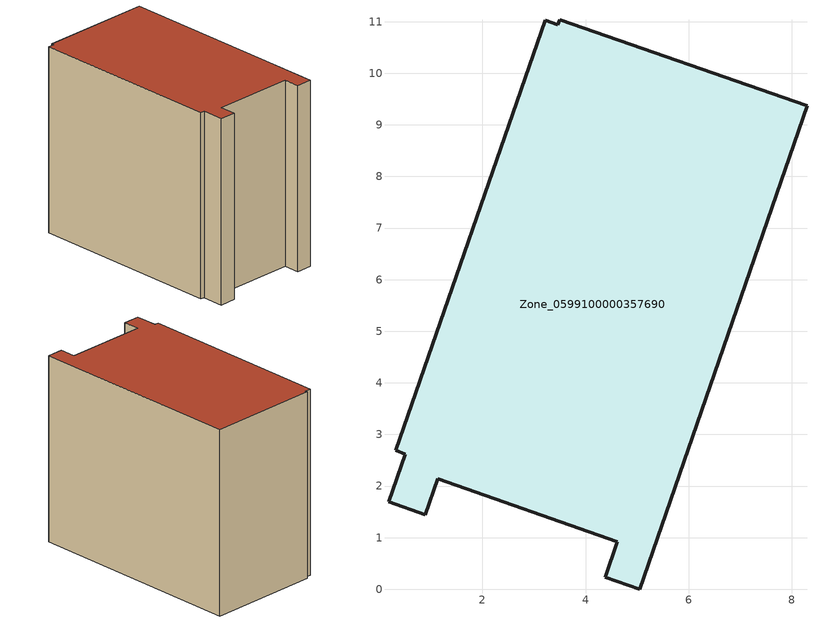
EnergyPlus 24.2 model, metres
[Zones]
Zone_0599100000357690
 floor ground (C_G): 0.33,2.69 3.22,11.03 3.46,10.94 3.5,11.04 8.29,9.37 5.05,0 4.38,0.23 4.62,0.93 1.14,2.15 0.9,1.44 0.18,1.69 0.51,2.62 z0
 wall outside (C_F): 1.14,2.15 4.62,0.93 4.38,0.23 5.05,0 8.29,9.37 3.5,11.04 3.46,10.94 3.22,11.03 0.33,2.69 0.51,2.62 0.18,1.69 0.9,1.44 1.14,2.15 z0:8.49
 roof outside (C_R): 0.33,2.69 0.51,2.62 0.18,1.69 0.9,1.44 1.14,2.15 4.62,0.93 4.38,0.23 5.05,0 8.29,9.37 3.5,11.04 3.46,10.94 3.22,11.03 z8.49
[BUILDING]
Pand.0599100000357690: North Axis=0; Terrain=City; Loads Convergence Tolerance Value=0.04; Temperature Convergence Tolerance Value=0.4; Solar Distribution=FullExterior; Maximum Number of Warmup Days=25; Minimum Number of Warmup Days=1
[Site:Location]
Rotterdam.The.Hague.AP_ZH_NLD Design_Conditions: Latitude=51.96; Longitude=4.45; Time Zone=1; Elevation=-4.5
[SITE:GROUNDTEMPERATURE:BUILDINGSURFACE]
18, 18, 18, 18, 18, 18, 18, 18, 18, 18, 18, 18
[MATERIAL] Thermal Absorptance=0.9; Solar Absorptance=0.7; Visible Absorptance=0.7
Name | Roughness | Thickness | Conductivity | Density | Specific Heat
G.TC.1992-2005 | MediumSmooth | 0.15 | 0.06 | 540 | 1210
F.TC.1992-2005 | Rough | 0.3 | 0.12 | 1920 | 840
R.TC.1992-2005 | MediumRough | 0.2 | 0.08 | 1500 | 1000
[CONSTRUCTION]
C_G: G.TC.1992-2005
C_F: F.TC.1992-2005
C_R: R.TC.1992-2005
[ZONE]
Zone_0599100000357690: Type=1; Multiplier=1; Ceiling Height=Autocalculate; Volume=Autocalculate; Floor Area=autocalculate; Part of Total Floor Area=Yes
[ZONEINFILTRATION:DESIGNFLOWRATE]
Infil_Zone_0599100000357690: Zone or ZoneList or Space or SpaceList=Zone_0599100000357690; Schedule=AlwaysOn; Design Flow Rate Calculation Method=Flow/Area; Flow Rate per Floor Area=0.0015; Constant Term Coefficient=1; Temperature Term Coefficient=0; Velocity Term Coefficient=0; Velocity Squared Term Coefficient=0
[HVACTEMPLATE:ZONE:IDEALLOADSAIRSYSTEM]
Zone_0599100000357690: Maximum Heating Supply Air Temperature=50; Minimum Cooling Supply Air Temperature=13; Maximum Heating Supply Air Humidity Ratio=0.0156; Minimum Cooling Supply Air Humidity Ratio=0.0077; Heating Limit=NoLimit; Cooling Limit=NoLimit; Dehumidification Control Type=ConstantSensibleHeatRatio; Cooling Sensible Heat Ratio=0.7; Dehumidification Setpoint=60; Humidification Control Type=None; Humidification Setpoint=30; Outdoor Air Method=None; Outdoor Air Flow Rate per Person=0.00944; Outdoor Air Flow Rate per Zone Floor Area=0; Outdoor Air Flow Rate per Zone=0; Demand Controlled Ventilation Type=None; Outdoor Air Economizer Type=NoEconomizer; Heat Recovery Type=None; Sensible Heat Recovery Effectiveness=0.7; Latent Heat Recovery Effectiveness=0.65
[ZONECONTROL:THERMOSTAT]
ThermostatControl_Zone_0599100000357690: Zone or ZoneList=Zone_0599100000357690; Control Type Schedule=DualSetpointControlType; Control 1=Thermostat_Zone_0599100000357690; Temperature Difference Between Cutout And Setpoint=0
[THERMOSTATSETPOINT:DUALSETPOINT]
Thermostat_Zone_0599100000357690: Heating Setpoint Temperature Schedule=HeatingSetpoint_Zone_0599100000357690; Cooling Setpoint Temperature Schedule=CoolingSetpoint_Zone_0599100000357690
[SCHEDULE:COMPACT]
HeatingSetpoint_Zone_0599100000357690: Through: 12/31, For: AllDays, Until: 24:00, 21
CoolingSetpoint_Zone_0599100000357690: Through: 12/31, For: AllDays, Until: 24:00, 24
DualSetpointControlType: Through: 12/31, For: AllDays, Until: 24:00, 4
AlwaysOn: Through: 12/31, For: AllDays, Until: 24:00, 1
